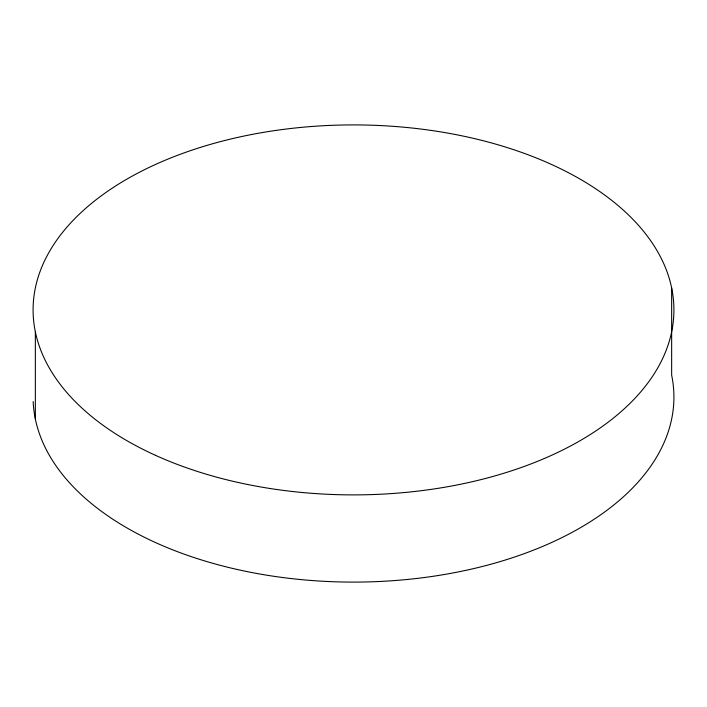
<?xml version="1.0" encoding="UTF-8"?>
<svg xmlns="http://www.w3.org/2000/svg" width="707" height="707" viewBox="0 0 707 707"><rect width="100%" height="100%" fill="white"/><g stroke="black" fill="none" stroke-linecap="round" stroke-linejoin="round"><path stroke-width="1.06" d="M671.65 287.943L671.65 375.152A320.412 184.987 0 0 1 376.371 581.622A320.412 184.987 0 0 1 33.176 401.532M35.35 331.848L35.35 419.057M155.416 455.299A320.412 184.987 0 0 0 670.651 336.232A320.412 184.987 0 0 0 234.432 138.157A320.412 184.987 0 0 0 155.416 455.299"/></g></svg>
